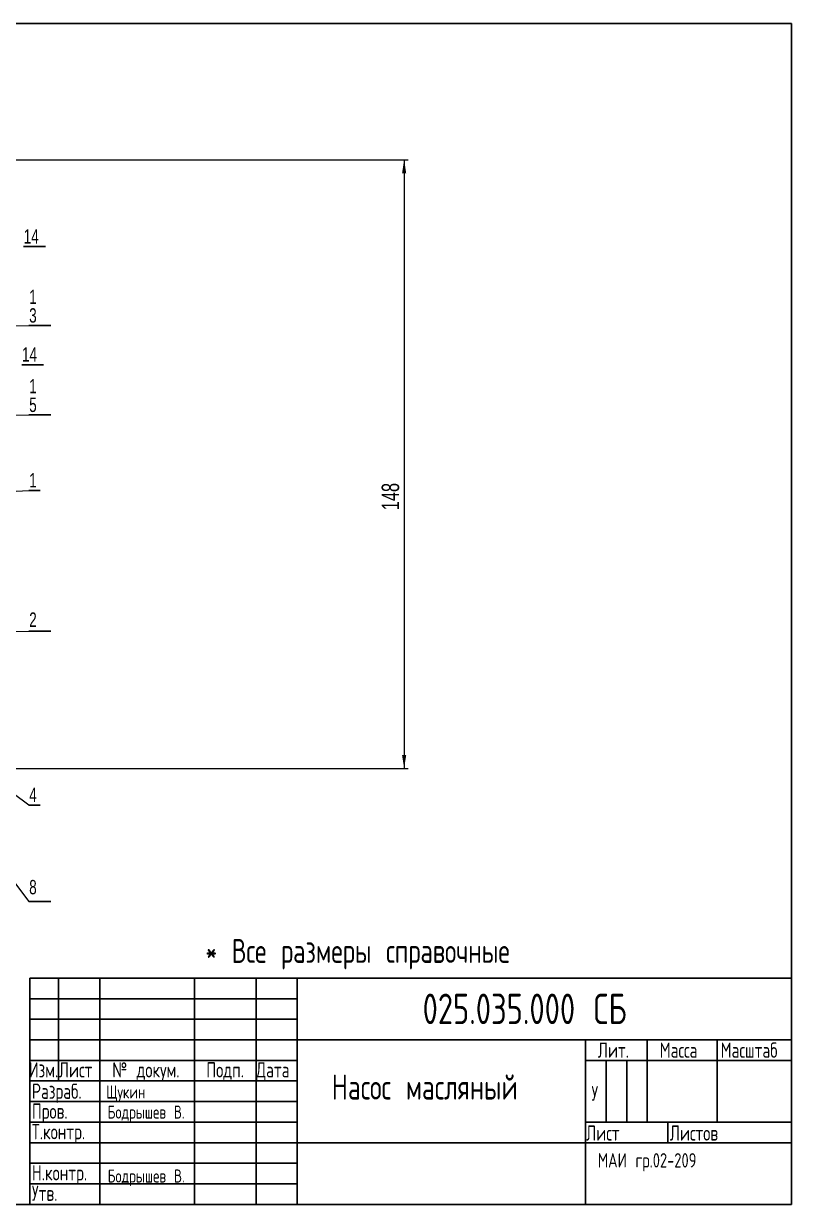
# Model space of a CAD drawing. Header units: millimetres. Extents: x 20 to 415, y 5 to 292.
# Drawn here: x 228.5 to 415, y 5 to 292 of the extents above; entities that cross this region are included whole.
import ezdxf

# ---------------------------------------------------------------- set-up
doc = ezdxf.new("R2010")
doc.units = ezdxf.units.MM
doc.styles.add('SLDTEXTSTYLE0', font='TXT', dxfattribs={"width": 0.7})
doc.styles.add('SLDTEXTSTYLE1', font='TXT', dxfattribs={"width": 0.7, "bigfont": 'bigfont'})
doc.dimstyles.new('SLDDIMSTYLE0', dxfattribs={"dimtxt": 4.10931, "dimasz": 3.302, "dimexe": 0, "dimexo": 0.0625, "dimgap": 1.027327, "dimtad": 2, "dimdec": 3, "dimrnd": 1e-09, "dimzin": 12, "dimdsep": 46, "dimtxsty": 'SLDTEXTSTYLE0', "dimsah": 1, "dimcen": 0.09, "dimadec": 0, "dimazin": 3, "dimtfac": 1, "dimtdec": 3, "dimtofl": 0, "dimtmove": 0, "dimatfit": 3, "dimfxl": 0, "dimfrac": 2, "dimtolj": 1, "dimtzin": 12, "dimarcsym": 0})

# ---------------------------------------------------------------- blocks, each defined once
blk = doc.blocks.new('_D')
at = {"color": 7, "linetype": 'Continuous', "lineweight": 0}
for p, q in [((129.34, 258.93), (321.94, 258.93)), ((320.94, 258.93), (320.94, 110.93)), ((185.36, 110.93), (321.94, 110.93))]:
    blk.add_line(p, q, dxfattribs=at)
for points in [[(320.94, 258.93), (320.44, 255.63), (321.45, 255.63)], [(320.94, 110.93), (321.45, 114.23), (320.44, 114.23)]]:
    blk.add_solid(points, dxfattribs=at)
at = {"color": 7, "linetype": 'Continuous', "lineweight": 0, "insert": (315.49, 173.74), "char_height": 4.233, "attachment_point": 1, "rotation": 90, "style": 'SLDTEXTSTYLE0'}
blk.add_mtext('148', dxfattribs=at)
blk = doc.blocks.new('SW_NOTE_5')
at = {"color": 0, "linetype": 'Continuous', "lineweight": 0}
for p, q in [((-0.02, 0.3), (5.31, 0.3)), ((5.31, 0.3), (-0.02, 0.3)), ((-0.02, 0.3), (5.31, 0.3)), ((5.31, 0.3), (-0.02, 0.3)), ((-0.02, 0.3), (5.31, 0.3)), ((5.31, 0.3), (-0.02, 0.3))]:
    blk.add_line(p, q, dxfattribs=at)
at = {"color": 0, "linetype": 'Continuous', "lineweight": 0, "insert": (0, 4.51), "char_height": 3.5, "attachment_point": 1, "style": 'SLDTEXTSTYLE0'}
blk.add_mtext('14', dxfattribs=at)
blk = doc.blocks.new('SW_NOTE_6')
at = {"color": 0, "linetype": 'Continuous', "lineweight": 0}
for p, q in [((-0.05, -4.18), (5.27, -4.18)), ((5.27, -4.18), (-0.05, -4.18)), ((-0.05, -4.18), (5.27, -4.18)), ((5.27, -4.18), (-0.05, -4.18)), ((-0.05, -4.18), (5.27, -4.18)), ((5.27, -4.18), (-0.05, -4.18))]:
    blk.add_line(p, q, dxfattribs=at)
at = {"color": 0, "linetype": 'Continuous', "lineweight": 0, "char_height": 3.5, "attachment_point": 1, "style": 'SLDTEXTSTYLE0'}
for s, insert in [('1', (0, 4.51)), ('3', (0, -0.01))]:
    blk.add_mtext(s, dxfattribs=dict(at, insert=insert))
blk = doc.blocks.new('SW_NOTE_7')
at = {"color": 0, "linetype": 'Continuous', "lineweight": 0}
for p, q in [((-0.08, 0.25), (5.25, 0.25)), ((5.25, 0.25), (-0.08, 0.25)), ((-0.08, 0.25), (5.25, 0.25)), ((5.25, 0.25), (-0.08, 0.25)), ((-0.08, 0.25), (5.25, 0.25)), ((5.25, 0.25), (-0.08, 0.25))]:
    blk.add_line(p, q, dxfattribs=at)
at = {"color": 0, "linetype": 'Continuous', "lineweight": 0, "insert": (0, 4.51), "char_height": 3.5, "attachment_point": 1, "style": 'SLDTEXTSTYLE0'}
blk.add_mtext('14', dxfattribs=at)
blk = doc.blocks.new('SW_NOTE_8')
at = {"color": 0, "linetype": 'Continuous', "lineweight": 0}
for p, q in [((-0.05, -4.24), (5.27, -4.24)), ((5.27, -4.24), (-0.05, -4.24)), ((-0.05, -4.24), (5.27, -4.24)), ((5.27, -4.24), (-0.05, -4.24)), ((-0.05, -4.24), (5.27, -4.24)), ((5.27, -4.24), (-0.05, -4.24))]:
    blk.add_line(p, q, dxfattribs=at)
at = {"color": 0, "linetype": 'Continuous', "lineweight": 0, "char_height": 3.5, "attachment_point": 1, "style": 'SLDTEXTSTYLE0'}
for s, insert in [('1', (0, 4.51)), ('5', (0, -0.01))]:
    blk.add_mtext(s, dxfattribs=dict(at, insert=insert))
blk = doc.blocks.new('SW_NOTE_9')
at = {"color": 0, "linetype": 'Continuous', "lineweight": 0}
for p, q in [((-0.05, 0.28), (2.67, 0.28)), ((2.67, 0.28), (-0.05, 0.28)), ((-0.05, 0.28), (2.67, 0.28)), ((2.67, 0.28), (-0.05, 0.28)), ((-0.05, 0.28), (2.67, 0.28)), ((2.67, 0.28), (-0.05, 0.28))]:
    blk.add_line(p, q, dxfattribs=at)
at = {"color": 0, "linetype": 'Continuous', "lineweight": 0, "insert": (0, 4.51), "char_height": 3.5, "attachment_point": 1, "style": 'SLDTEXTSTYLE0'}
blk.add_mtext('1', dxfattribs=at)
blk = doc.blocks.new('SW_NOTE_10')
at = {"color": 0, "linetype": 'Continuous', "lineweight": 0}
for p, q in [((-0.05, -0.04), (5.27, -0.04)), ((5.27, -0.04), (-0.05, -0.04)), ((-0.05, -0.04), (5.27, -0.04)), ((5.27, -0.04), (-0.05, -0.04)), ((-0.05, -0.04), (5.27, -0.04)), ((5.27, -0.04), (-0.05, -0.04))]:
    blk.add_line(p, q, dxfattribs=at)
at = {"color": 0, "linetype": 'Continuous', "lineweight": 0, "insert": (0, 4.51), "char_height": 3.5, "attachment_point": 1, "style": 'SLDTEXTSTYLE0'}
blk.add_mtext('2', dxfattribs=at)
blk = doc.blocks.new('SW_NOTE_11')
at = {"color": 0, "linetype": 'Continuous', "lineweight": 0}
for p, q in [((-0.05, 0.29), (2.67, 0.29)), ((2.67, 0.29), (-0.05, 0.29)), ((-0.05, 0.29), (2.67, 0.29)), ((2.67, 0.29), (-0.05, 0.29)), ((-0.05, 0.29), (2.67, 0.29)), ((2.67, 0.29), (-0.05, 0.29))]:
    blk.add_line(p, q, dxfattribs=at)
at = {"color": 0, "linetype": 'Continuous', "lineweight": 0, "insert": (0, 4.51), "char_height": 3.5, "attachment_point": 1, "style": 'SLDTEXTSTYLE0'}
blk.add_mtext('4', dxfattribs=at)
blk = doc.blocks.new('SW_NOTE_12')
at = {"color": 0, "linetype": 'Continuous', "lineweight": 0}
for p, q in [((-0.05, -0.7), (5.27, -0.7)), ((5.27, -0.7), (-0.05, -0.7)), ((-0.05, -0.7), (5.27, -0.7)), ((5.27, -0.7), (-0.05, -0.7)), ((-0.05, -0.7), (5.27, -0.7)), ((5.27, -0.7), (-0.05, -0.7))]:
    blk.add_line(p, q, dxfattribs=at)
at = {"color": 0, "linetype": 'Continuous', "lineweight": 0, "insert": (0, 4.51), "char_height": 3.5, "attachment_point": 1, "style": 'SLDTEXTSTYLE0'}
blk.add_mtext('8', dxfattribs=at)

msp = doc.modelspace()

# ---------------------------------------------------------------- linework, layer by layer
at = {"color": 7, "linetype": 'Continuous', "lineweight": 30}
for p, q in [((415, 292), (20, 292)), ((415, 292), (415, 5)), ((415, 60), (230, 60)), ((230, 60), (230, 5)), ((237, 60), (237, 35)), ((247, 60), (247, 5)), ((270, 60), (270, 5)), ((285, 60), (285, 5)), ((295, 60), (295, 5)), ((230, 55), (295, 55)), ((230, 50), (295, 50)), ((230, 45), (295, 45)), ((415, 45), (295, 45)), ((365, 45), (365, 5)), ((380, 45), (380, 25)), ((397, 45), (397, 25)), ((295, 40), (230, 40)), ((415, 40), (365, 40)), ((370, 40), (370, 25)), ((375, 40), (375, 25)), ((230, 35), (295, 35)), ((230, 30), (295, 30)), ((230, 25), (295, 25)), ((415, 25), (365, 25)), ((385, 25), (385, 20)), ((230, 20), (295, 20)), ((415, 20), (295, 20)), ((230, 15), (295, 15)), ((230, 10), (295, 10)), ((20, 5), (415, 5))]:
    msp.add_line(p, q, dxfattribs=at)
at = {"color": 7, "linetype": 'Continuous', "lineweight": 0}
for p, q in [((164.2538, 218.1024), (229.8225, 218.6466)), ((172.1245, 196.3595), (229.8225, 196.8715)), ((170.2379, 175.1347), (229.8225, 178.5283)), ((173.5159, 142.8966), (229.8225, 144.3271)), ((193.5974, 128.8329), (229.8225, 102.0786)), ((201.0561, 116.4016), (229.8225, 78.6466))]:
    msp.add_line(p, q, dxfattribs=at)

# ---------------------------------------------------------------- block references
for name, p in [('SW_NOTE_5', (228.5364, 237.5167)), ('SW_NOTE_6', (229.8732, 222.8314)), ('SW_NOTE_7', (228.1241, 208.8083)), ('SW_NOTE_8', (229.8732, 201.111)), ('SW_NOTE_9', (229.8732, 178.2438)), ('SW_NOTE_10', (229.8732, 144.3663)), ('SW_NOTE_11', (229.8732, 101.7846)), ('SW_NOTE_12', (229.8732, 79.3508))]:
    msp.add_blockref(name, p, dxfattribs=at)

# ---------------------------------------------------------------- texts
at = {"color": 7, "linetype": 'Continuous', "lineweight": 0, "style": 'SLDTEXTSTYLE1'}
for s, insert, char_height, attachment_point in [('* \\M+18442\\M+18483\\M+18475 \\M+18482\\M+18470\\M+18478\\M+1847D\\M+18475\\M+18482\\M+1848D \\M+18483\\M+18481\\M+18482\\M+18470\\M+18472\\M+18480\\M+18489\\M+1847E\\M+1848D\\M+18475', (272.668, 69.5187), 5.8208333, 1), ('025.035.000 \\M+18452\\M+18441', (325.4303, 56.2244), 7.408333, 1), ('\\M+1844C\\M+18479\\M+18484.', (367.9829, 44.3455), 3.704167, 1), ('\\M+1844D\\M+18470\\M+18483\\M+18483\\M+18470', (383.0146, 44.3455), 3.704167, 1), ('\\M+1844D\\M+18470\\M+18483\\M+1848A\\M+18484\\M+18470\\M+18471', (397.8191, 44.3455), 3.704167, 1), ('\\M+18449\\M+18478\\M+1847D.', (229.7917, 39.5534), 3.704167, 1), ('\\M+1844C\\M+18479\\M+18483\\M+18484', (237.0766, 39.5534), 3.704167, 1), ('\\M+18782 \\M+18474\\M+18480\\M+1847B\\M+18485\\M+1847D.', (250.0561, 39.5534), 3.704167, 1), ('\\M+18450\\M+18480\\M+18474\\M+18481.', (272.8953, 39.5534), 3.704167, 1), ('\\M+18444\\M+18470\\M+18484\\M+18470', (284.9685, 39.5534), 3.704167, 1), ('\\M+1844E\\M+18470\\M+18483\\M+18480\\M+18483 \\M+1847D\\M+18470\\M+18483\\M+1847C\\M+18491\\M+1847E\\M+1848D\\M+1847A', (303.3631, 36.5557), 6.0854167, 1), ('\\M+18451\\M+18470\\M+18478\\M+18482\\M+18470\\M+18471.', (230.5208, 34.357), 3.704167, 1), ('\\M+1845A\\M+18485\\M+1847B\\M+18479\\M+1847E', (248.5447, 33.9098), 3.175, 1), ('\\M+18485', (367.2463, 34.9021), 3.70417, 2), ('\\M+18450\\M+18482\\M+18480\\M+18472.', (230.5208, 29.5166), 3.704167, 1), ('\\M+18441\\M+18480\\M+18474\\M+18482\\M+1848D\\M+1848A\\M+18475\\M+18472 \\M+18442.', (248.9228, 29.0188), 3.175, 1), ('\\M+18453.\\M+1847B\\M+18480\\M+1847E\\M+18484\\M+18482.', (230.5208, 24.5192), 3.704167, 1), ('\\M+1844C\\M+18479\\M+18483\\M+18484', (365.1348, 24.1962), 3.704167, 1), ('\\M+1844C\\M+18479\\M+18483\\M+18484\\M+18480\\M+18472', (385.4721, 24.1962), 3.704167, 1), ('\\M+1844D\\M+18440\\M+18449 \\M+18473\\M+18482.02-209', (367.9829, 17.4576), 3.5, 1), ('\\M+1844E.\\M+1847B\\M+18480\\M+1847E\\M+18484\\M+18482.', (230.5208, 14.5291), 3.704167, 1), ('\\M+18441\\M+18480\\M+18474\\M+18482\\M+1848D\\M+1848A\\M+18475\\M+18472 \\M+18442.', (248.9412, 13.4857), 3.175, 1), ('\\M+18454\\M+18484\\M+18472.', (230.5208, 9.5643), 3.704167, 1)]:
    msp.add_mtext(s, dxfattribs=dict(at, insert=insert, char_height=char_height, attachment_point=attachment_point))

# ---------------------------------------------------------------- dimensions: what is measured, and where the dimension line sits
at = {"color": 7, "linetype": 'Continuous', "lineweight": 0}
dim = msp.add_linear_dim(base=(320.9441, 110.9274), p1=(129.3441, 258.9274), p2=(185.3637, 110.9274), angle=90, dimstyle='SLDDIMSTYLE0', dxfattribs=at)
dim.commit()
dim.dimension.update_dxf_attribs({"geometry": '_D', "text_midpoint": (320.9441, 178.44), "dimtype": 160})

doc.saveas('drawing.dxf')
